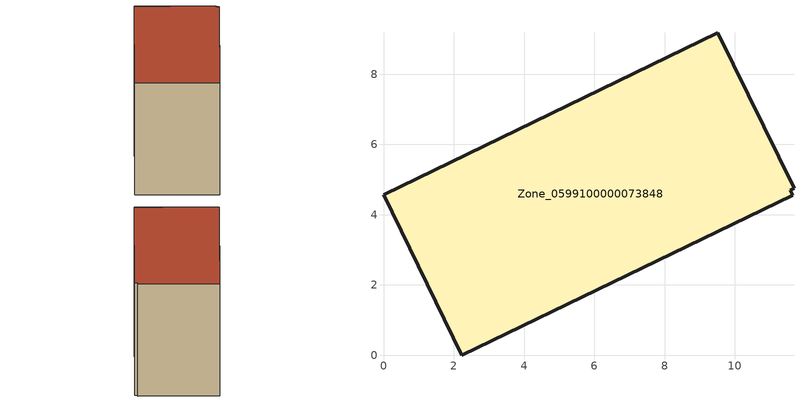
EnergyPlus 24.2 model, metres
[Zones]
Zone_0599100000073848
 floor ground (C_G): 11.69,4.75 11.58,4.7 11.65,4.55 2.23,0 0,4.57 9.52,9.18 z0
 wall outside (C_F): 11.69,4.75 9.52,9.18 0,4.57 2.23,0 11.65,4.55 11.58,4.7 11.69,4.75 z0:7.46
 roof outside (C_R): 11.58,4.7 11.69,4.75 9.52,9.18 0,4.57 2.23,0 11.65,4.55 z7.46
[BUILDING]
Pand.0599100000073848: North Axis=0; Terrain=City; Loads Convergence Tolerance Value=0.04; Temperature Convergence Tolerance Value=0.4; Solar Distribution=FullExterior; Maximum Number of Warmup Days=25; Minimum Number of Warmup Days=1
[Site:Location]
Rotterdam.The.Hague.AP_ZH_NLD Design_Conditions: Latitude=51.96; Longitude=4.45; Time Zone=1; Elevation=-4.5
[SITE:GROUNDTEMPERATURE:BUILDINGSURFACE]
18, 18, 18, 18, 18, 18, 18, 18, 18, 18, 18, 18
[MATERIAL] Thermal Absorptance=0.9; Solar Absorptance=0.7; Visible Absorptance=0.7
Name | Roughness | Thickness | Conductivity | Density | Specific Heat
G.TI.1975-1991 | MediumSmooth | 0.15 | 0.288461 | 540 | 1210
F.TI.1975-1991 | Rough | 0.3 | 0.230769 | 1920 | 840
R.TI.1975-1991 | MediumRough | 0.2 | 0.153846 | 1500 | 1000
[CONSTRUCTION]
C_G: G.TI.1975-1991
C_F: F.TI.1975-1991
C_R: R.TI.1975-1991
[ZONE]
Zone_0599100000073848: Type=1; Multiplier=1; Ceiling Height=Autocalculate; Volume=Autocalculate; Floor Area=autocalculate; Part of Total Floor Area=Yes
[ZONEINFILTRATION:DESIGNFLOWRATE]
Infil_Zone_0599100000073848: Zone or ZoneList or Space or SpaceList=Zone_0599100000073848; Schedule=AlwaysOn; Design Flow Rate Calculation Method=Flow/Area; Flow Rate per Floor Area=0.003; Constant Term Coefficient=1; Temperature Term Coefficient=0; Velocity Term Coefficient=0; Velocity Squared Term Coefficient=0
[HVACTEMPLATE:ZONE:IDEALLOADSAIRSYSTEM]
Zone_0599100000073848: Maximum Heating Supply Air Temperature=50; Minimum Cooling Supply Air Temperature=13; Maximum Heating Supply Air Humidity Ratio=0.0156; Minimum Cooling Supply Air Humidity Ratio=0.0077; Heating Limit=NoLimit; Cooling Limit=NoLimit; Dehumidification Control Type=ConstantSensibleHeatRatio; Cooling Sensible Heat Ratio=0.7; Dehumidification Setpoint=60; Humidification Control Type=None; Humidification Setpoint=30; Outdoor Air Method=None; Outdoor Air Flow Rate per Person=0.00944; Outdoor Air Flow Rate per Zone Floor Area=0; Outdoor Air Flow Rate per Zone=0; Demand Controlled Ventilation Type=None; Outdoor Air Economizer Type=NoEconomizer; Heat Recovery Type=None; Sensible Heat Recovery Effectiveness=0.7; Latent Heat Recovery Effectiveness=0.65
[ZONECONTROL:THERMOSTAT]
ThermostatControl_Zone_0599100000073848: Zone or ZoneList=Zone_0599100000073848; Control Type Schedule=DualSetpointControlType; Control 1=Thermostat_Zone_0599100000073848; Temperature Difference Between Cutout And Setpoint=0
[THERMOSTATSETPOINT:DUALSETPOINT]
Thermostat_Zone_0599100000073848: Heating Setpoint Temperature Schedule=HeatingSetpoint_Zone_0599100000073848; Cooling Setpoint Temperature Schedule=CoolingSetpoint_Zone_0599100000073848
[SCHEDULE:COMPACT]
HeatingSetpoint_Zone_0599100000073848: Through: 12/31, For: AllDays, Until: 24:00, 21
CoolingSetpoint_Zone_0599100000073848: Through: 12/31, For: AllDays, Until: 24:00, 24
DualSetpointControlType: Through: 12/31, For: AllDays, Until: 24:00, 4
AlwaysOn: Through: 12/31, For: AllDays, Until: 24:00, 1
